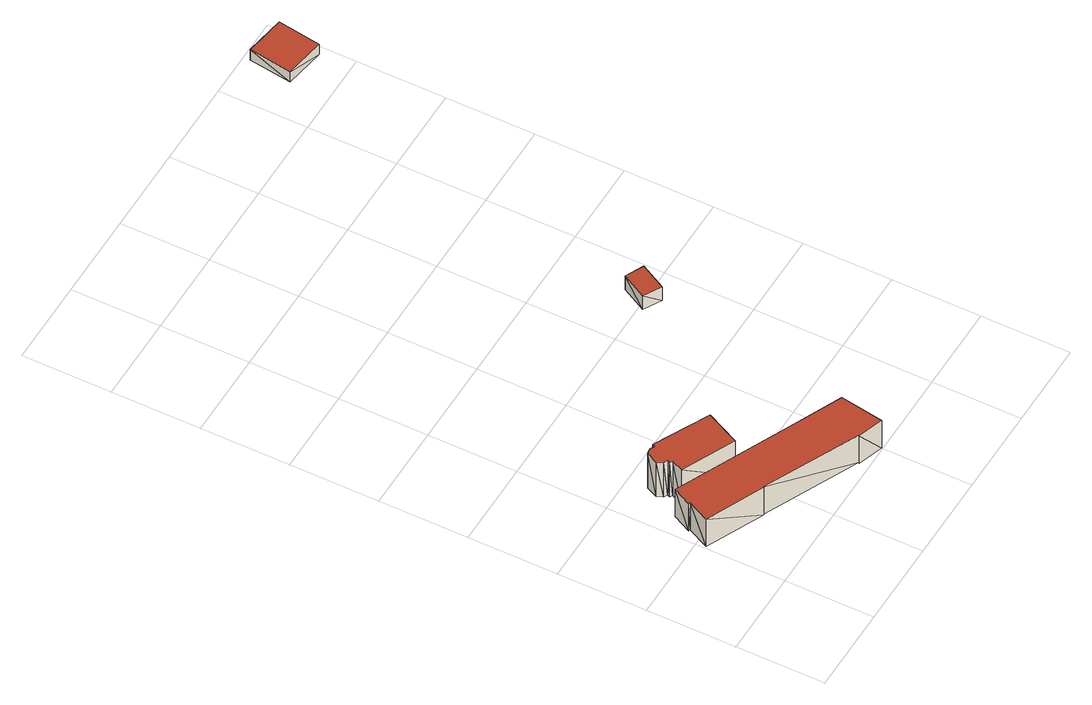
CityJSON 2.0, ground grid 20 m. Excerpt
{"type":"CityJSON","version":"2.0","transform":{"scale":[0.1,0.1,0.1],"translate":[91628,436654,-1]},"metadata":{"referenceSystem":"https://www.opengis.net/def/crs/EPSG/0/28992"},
"CityObjects":{
"building1":{"type":"Building","attributes":{"+height_valid":1,"+groundHeight":-1,"measuredHeight":9,"+function":"Office","+org_car_parking_spaces":11,"+total_area":210,"+min_car_parking_spaces":0},"geometry":[{"type":"MultiSurface","lod":"1.2","boundaries":[[[0,1,2,3,4,5,6,7,8,9,10,11,12]],[[13,14,15,16,17,18,19,20,21,22,23,24,25]],[[0,14,13]],[[0,1,14]],[[1,15,14]],[[1,2,15]],[[2,16,15]],[[2,3,16]],[[3,17,16]],[[3,4,17]],[[4,18,17]],[[4,5,18]],[[5,19,18]],[[5,6,19]],[[6,20,19]],[[6,7,20]],[[7,21,20]],[[7,8,21]],[[8,22,21]],[[8,9,22]],[[9,23,22]],[[9,10,23]],[[10,24,23]],[[10,11,24]],[[11,25,24]],[[11,12,25]],[[12,13,25]],[[12,0,13]]],"semantics":{"surfaces":[{"type":"GroundSurface"},{"type":"RoofSurface"},{"type":"WallSurface"}],"values":[0,1,2,2,2,2,2,2,2,2,2,2,2,2,2,2,2,2,2,2,2,2,2,2,2,2,2,2]}}]},
"building2":{"type":"Building","attributes":{"+height_valid":1,"+groundHeight":-1,"measuredHeight":7,"+function":"Industry","+org_car_parking_spaces":25,"+total_area":2439,"+min_car_parking_spaces":16},"geometry":[{"type":"MultiSurface","lod":"1.2","boundaries":[[[26,27,28,29,30,31,32,33,34,35,36]],[[37,38,39,40,41,42,43,44,45,46,47]],[[26,38,37]],[[26,27,38]],[[27,39,38]],[[27,28,39]],[[28,40,39]],[[28,29,40]],[[29,41,40]],[[29,30,41]],[[30,42,41]],[[30,31,42]],[[31,43,42]],[[31,32,43]],[[32,44,43]],[[32,33,44]],[[33,45,44]],[[33,34,45]],[[34,46,45]],[[34,35,46]],[[35,47,46]],[[35,36,47]],[[36,37,47]],[[36,26,37]]],"semantics":{"surfaces":[{"type":"GroundSurface"},{"type":"RoofSurface"},{"type":"WallSurface"}],"values":[0,1,2,2,2,2,2,2,2,2,2,2,2,2,2,2,2,2,2,2,2,2,2,2]}}]},
"building3":{"type":"Building","attributes":{"+height_valid":1,"+groundHeight":-1,"measuredHeight":3,"+function":"Industry","+org_car_parking_spaces":16,"+total_area":24,"+min_car_parking_spaces":0},"geometry":[{"type":"MultiSurface","lod":"1.2","boundaries":[[[48,49,50,51]],[[52,53,54,55]],[[48,53,52]],[[48,49,53]],[[49,54,53]],[[49,50,54]],[[50,55,54]],[[50,51,55]],[[51,52,55]],[[51,48,52]]],"semantics":{"surfaces":[{"type":"GroundSurface"},{"type":"RoofSurface"},{"type":"WallSurface"}],"values":[0,1,2,2,2,2,2,2,2,2]}}]},
"building4":{"type":"Building","attributes":{"+height_valid":1,"+groundHeight":-1,"measuredHeight":2,"+function":"Industry","+org_car_parking_spaces":50,"+total_area":32,"+min_car_parking_spaces":0},"geometry":[{"type":"MultiSurface","lod":"1.2","boundaries":[[[56,57,58,59]],[[60,61,62,63]],[[56,61,60]],[[56,57,61]],[[57,62,61]],[[57,58,62]],[[58,63,62]],[[58,59,63]],[[59,60,63]],[[59,56,60]]],"semantics":{"surfaces":[{"type":"GroundSurface"},{"type":"RoofSurface"},{"type":"WallSurface"}],"values":[0,1,2,2,2,2,2,2,2,2]}}]}
},
"vertices":[
[190,320,0],[236,297,0],[199,220,0],[81,275,0],[93,302,0],[87,305,0],[90,311,0],[81,315,0],[75,329,0],[87,355,0],[100,357,0],[110,352,0],[113,358,0],[190,320,100],[236,297,100],[199,220,100],[81,275,100],[93,302,100],[87,305,100],[90,311,100],[81,315,100],[75,329,100],[87,355,100],[100,357,100],[110,352,100],[113,358,100],
[301,154,0],[417,101,0],[401,3,0],[344,22,0],[345,24,0],[135,122,0],[134,120,0],[6,179,0],[30,228,0],[25,229,0],[46,271,0],[301,154,80],[417,101,80],[401,3,80],[344,22,80],[345,24,80],[135,122,80],[134,120,80],[6,179,80],[30,228,80],[25,229,80],[46,271,80],
[526,647,0],[566,627,0],[535,569,0],[496,591,0],[526,647,40],[566,627,40],[535,569,40],[496,591,40],
[796,1571,0],[782,1473,0],[690,1488,0],[704,1585,0],[796,1571,30],[782,1473,30],[690,1488,30],[704,1585,30]
]}
